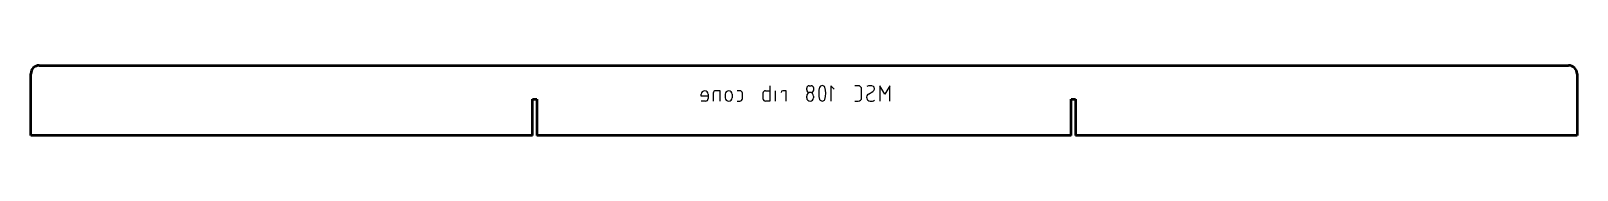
# Model space of a CAD drawing. Header units: millimetres. Extents: x 1 to 1101, y 0 to 50.
import ezdxf

# ---------------------------------------------------------------- set-up
doc = ezdxf.new("R2010")
doc.units = ezdxf.units.MM
doc.layers.add('IV_MARK_SURFACE_BACK', color=91, linetype='Continuous', lineweight=25)
doc.layers.add('IV_OUTER_PROFILE', color=7, linetype='Continuous', lineweight=50)

msp = doc.modelspace()

# ---------------------------------------------------------------- linework, layer by layer
at = {"layer": 'IV_MARK_SURFACE_BACK'}
for p, q in [((527, 35.5), (527, 31.9)), ((553.2, 32.5), (553.2, 33.7)), ((555, 35.5), (556.3, 35.5)), ((558.1, 33.7), (558.1, 32.5)), ((572.7, 33.1), (570.3, 35.5)), ((570.3, 35.5), (570.3, 24.6)), ((589.8, 35.5), (587.4, 35.5)), ((592.2, 27), (592.2, 33.1)), ((608.7, 29.4), (605.1, 35.5)), ((605.1, 35.5), (605.1, 24.6)), ((612.4, 35.5), (608.7, 29.4)), ((612.4, 24.6), (612.4, 35.5)), ((478.2, 28.2), (478.2, 29.4)), ((483.1, 28.2), (478.2, 28.2)), ((481.2, 24.6), (478.2, 24.6)), ((483.1, 29.4), (483.1, 28.2)), ((483.1, 28.2), (483.1, 26.4)), ((486.7, 30.1), (486.7, 24.6)), ((491.6, 31.9), (488.5, 31.9)), ((491.6, 24.6), (491.6, 31.9)), ((495.3, 27), (495.3, 29.4)), ((500.1, 29.4), (500.1, 27)), ((505.6, 31.9), (503.8, 31.9)), ((503.8, 24.6), (505.6, 24.6)), ((507.5, 26.4), (507.5, 30.1)), ((522.1, 26.4), (522.1, 30.1)), ((523.9, 31.9), (527, 31.9)), ((527, 24.6), (523.9, 24.6)), ((527, 31.9), (527, 24.6)), ((530.9, 24.6), (530.9, 31.9)), ((538.6, 31.9), (536.1, 31.9)), ((538.6, 24.6), (538.6, 31.9)), ((553.2, 27), (553.2, 28.2)), ((555.6, 30.7), (555, 30.7)), ((556.3, 30.7), (555.6, 30.7)), ((558.1, 28.2), (558.1, 27)), ((587.4, 24.6), (589.8, 24.6)), ((597.1, 29.4), (600.2, 31.3))]:
    msp.add_line(p, q, dxfattribs=at)
for centre, radius, start, end in [((555, 33.7), 1.83, 90, 180), ((556.3, 33.7), 1.83, 0, 90), ((577.1, 30.1), 15.4, 163.8661, 196.1339), ((564.2, 33.6), 1.98, 22.4119, 157.5881), ((551.3, 30.1), 15.4, 343.8661, 16.1339), ((589.8, 33.1), 2.44, 0, 90), ((598.3, 30.4), 5.15, 61.7153, 118.2847), ((598.9, 33.4), 2.43, 300.7016, 40.3737), ((480.6, 29.4), 2.44, 0, 180), ((481.2, 26.4), 1.83, 270, 0), ((488.5, 30.1), 1.83, 90, 180), ((497.7, 29.4), 2.44, 0, 180), ((497.7, 27), 2.44, 180, 0), ((505.6, 30.1), 1.83, 0, 90), ((505.6, 26.4), 1.83, 270, 0), ((523.9, 30.1), 1.83, 90, 180), ((523.9, 26.4), 1.83, 180, 270), ((536.1, 30.7), 1.22, 90, 180), ((555, 32.5), 1.83, 180, 270), ((555.6, 28.2), 2.44, 90, 180), ((555.6, 27), 2.44, 180, 0), ((555.6, 28.2), 2.44, 0, 90), ((556.3, 32.5), 1.83, 270, 0), ((564.2, 26.6), 1.99, 203.0373, 336.9627), ((589.8, 27), 2.44, 270, 0), ((598.4, 27.2), 2.62, 120.441, 267.6315), ((599.1, 28.6), 4.1, 259.0373, 303.5826)]:
    msp.add_arc(centre, radius, start, end, dxfattribs=at)
at = {"layer": 'IV_OUTER_PROFILE'}
for p, q in [((1.2, 0), (1.2, 44)), ((7.2, 50), (1095.2, 50)), ((1101.2, 44), (1101.2, 0)), ((358.1, 26), (361.2, 26)), ((358.1, 0), (358.1, 26)), ((361.2, 26), (361.2, 0)), ((741.2, 26), (744.3, 26)), ((741.2, 0), (741.2, 26)), ((744.3, 26), (744.3, 0)), ((358.1, 0), (1.2, 0)), ((741.2, 0), (361.2, 0)), ((1101.2, 0), (744.3, 0))]:
    msp.add_line(p, q, dxfattribs=at)
for centre, start, end in [((7.2, 44), 90, 180), ((1095.2, 44), 0, 90)]:
    msp.add_arc(centre, 6, start, end, dxfattribs=at)

doc.saveas('drawing.dxf')
